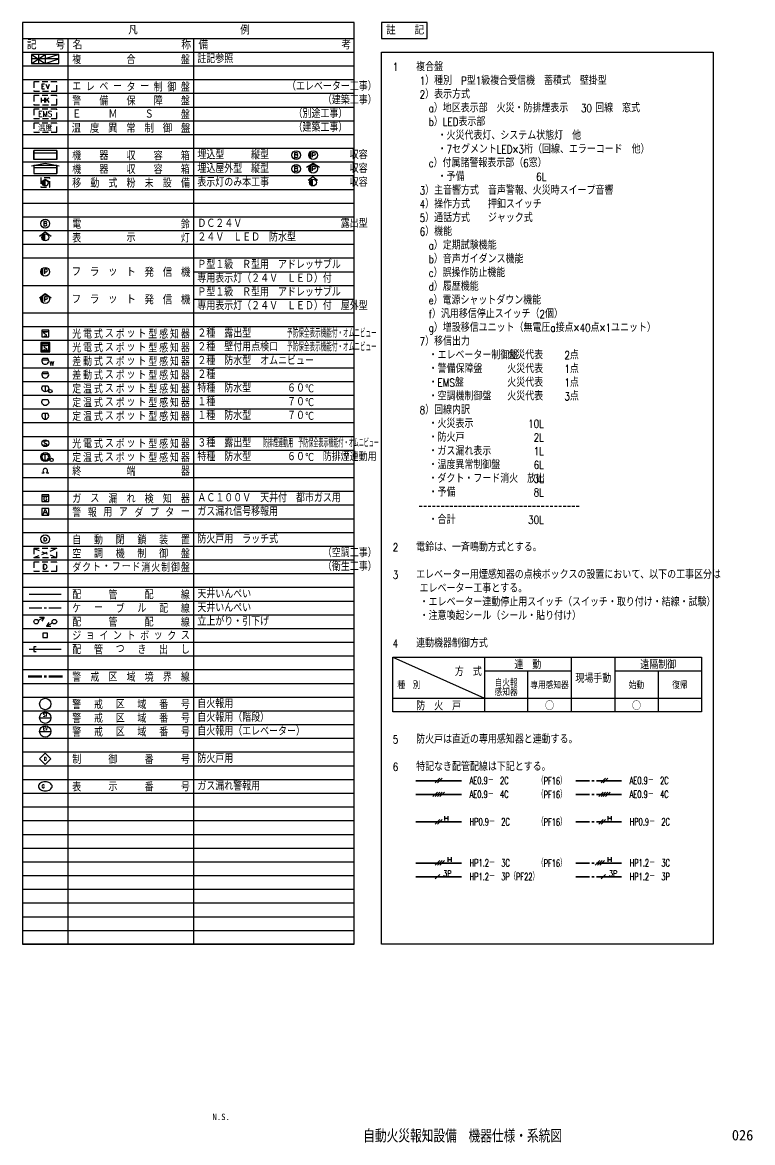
# Model space of a CAD drawing. Extents: x 35 to 825, y 15 to 504.
# Drawn here: x 505.9 to 825.1, y 14.6 to 504.4 of the extents above; entities that cross this region are included whole.
import ezdxf
from ezdxf.enums import TextEntityAlignment as Align

# ---------------------------------------------------------------- set-up
doc = ezdxf.new("R2010")
doc.units = 0
doc.header["$LTSCALE"] = 0.2
doc.linetypes.add('DASHED', pattern=[19.05, 12.7, -6.35])
doc.linetypes.add('HIDDEN', pattern=[9.525, 6.35, -3.175])
doc.layers.get('0').update_dxf_attribs({"linetype": 'CONTINUOUS'})
for name, color, linetype in [('1_シンボル', 2, 'CONTINUOUS'), ('1_乗数', 3, 'CONTINUOUS'), ('1_文字', 3, 'CONTINUOUS'), ('1_表', 7, 'CONTINUOUS'), ('1_警戒番号', 4, 'CONTINUOUS'), ('1_配線_1', 1, 'CONTINUOUS'), ('枠内記述', 3, 'CONTINUOUS')]:
    doc.layers.add(name, color=color, linetype=linetype)
doc.layers.add('1_警戒区域', color=4, linetype='CONTINUOUS', lineweight=18)
doc.styles.get("Standard").update_dxf_attribs({"font": 'simplex.shx', "width": 0.8, "bigfont": 'extfont2.shx'})
doc.styles.add('ゴシック', font='MS Gothic.ttf', dxfattribs={"height": 4})

# ---------------------------------------------------------------- blocks, each defined once
blk = doc.blocks.new('A$C545e3166')
at = {"color": 0}
for p, q in [((1431.65, 213.15), (1437.65, 213.15)), ((1431.65, 212.85), (1437.65, 212.85)), ((1431.65, 212.55), (1437.65, 212.55)), ((1438.65, 213.15), (1439.65, 213.15)), ((1438.65, 212.85), (1439.65, 212.85)), ((1438.65, 212.55), (1439.65, 212.55)), ((1440.65, 213.15), (1446.65, 213.15)), ((1440.65, 212.85), (1446.65, 212.85)), ((1440.65, 212.55), (1446.65, 212.55))]:
    blk.add_line(p, q, dxfattribs=at)
for points in [[(1431.65, 212.85, 0.6, 0.6, 0), (1437.65, 212.85, 0.6, 0.6, 0)], [(1438.65, 212.85, 0.6, 0.6, 0), (1439.65, 212.85, 0.6, 0.6, 0)], [(1440.65, 212.85, 0.6, 0.6, 0), (1446.65, 212.85, 0.6, 0.6, 0)]]:
    blk.add_lwpolyline(points, format="xyseb", dxfattribs=at)

msp = doc.modelspace()

# ---------------------------------------------------------------- linework, layer by layer
at = {"layer": '1_シンボル'}
for p, q in [((509.85, 486.39), (515.85, 490.39)), ((509.85, 490.39), (515.85, 486.39)), ((512.85, 490.39), (512.85, 486.39)), ((521.85, 490.39), (515.85, 488.39)), ((515.85, 490.39), (515.85, 486.39)), ((521.85, 488.39), (509.85, 488.39)), ((515.85, 486.39), (521.85, 488.39)), ((510.85, 447.39), (520.85, 447.39)), ((510.86, 440.89), (520.86, 440.89)), ((514.73, 434.68), (514.73, 433.59)), ((514.85, 434.89), (514.85, 433.39)), ((514.98, 435.03), (514.98, 433.24)), ((515.1, 435.14), (515.1, 433.14)), ((515.23, 435.22), (515.23, 433.05)), ((515.35, 435.28), (515.35, 432.99)), ((515.48, 435.33), (515.48, 432.94)), ((515.6, 435.36), (515.6, 432.91)), ((512.72, 242.89), (515.31, 244.39)), ((516.39, 240.39), (518.98, 241.89))]:
    msp.add_line(p, q, dxfattribs=at)
at = {"layer": '1_シンボル', "color": 7, "linetype": 'DASHED'}
for p, q in [((510.85, 270.39), (520.85, 274.39)), ((510.85, 274.39), (520.85, 270.39))]:
    msp.add_line(p, q, dxfattribs=at)
at = {"layer": '1_シンボル'}
for points in [[(509.85, 490.39), (509.85, 486.39), (521.85, 486.39), (521.85, 490.39)], [(520.86, 441.89), (520.86, 438.39)], [(517.35, 369.89), (514.35, 369.89), (514.35, 366.89), (517.35, 366.89)], [(517.86, 364.39), (513.86, 364.39), (513.86, 360.39), (517.86, 360.39)], [(514.36, 363.89), (514.36, 360.89), (517.36, 360.89), (517.36, 363.89)], [(514.35, 297.89), (514.35, 294.89), (517.35, 294.89), (517.35, 297.89)], [(517.35, 291.89), (514.35, 291.89), (514.35, 288.89), (517.35, 288.89)], [(514.85, 237.39), (514.85, 235.39), (516.85, 235.39), (516.85, 237.39)]]:
    msp.add_lwpolyline(points, close=True, dxfattribs=at)
at = {"layer": '1_シンボル', "color": 7, "linetype": 'DASHED'}
for points in [[(510.85, 474.39), (520.85, 474.39), (520.85, 478.39), (510.85, 478.39)], [(510.85, 468.39), (520.85, 468.39), (520.85, 472.39), (510.85, 472.39)], [(510.85, 462.39), (520.85, 462.39), (520.85, 466.39), (510.85, 466.39)], [(510.85, 456.39), (520.85, 456.39), (520.85, 460.39), (510.85, 460.39)], [(517.85, 436.39), (513.85, 436.39), (513.85, 432.39), (517.85, 432.39)], [(510.85, 274.39), (510.85, 270.39), (520.85, 270.39), (520.85, 274.39)], [(520.85, 268.39), (510.85, 268.39), (510.85, 264.39), (520.85, 264.39)]]:
    msp.add_lwpolyline(points, close=True, dxfattribs=at)
at = {"layer": '1_シンボル', "color": 7}
for points in [[(515.57, 477.38), (514.33, 477.38), (514.33, 475.39), (515.57, 475.39)], [(515.1, 476.43), (514.33, 476.43)], [(516.13, 477.38), (516.9, 475.39), (517.65, 477.38)], [(514.23, 469.39), (514.23, 471.38)], [(514.23, 470.43), (515.57, 470.43)], [(515.57, 471.38), (515.57, 469.39)], [(516.13, 469.39), (516.13, 471.38)], [(516.13, 470.05), (517.46, 471.38)], [(516.61, 470.53), (517.47, 469.39)]]:
    msp.add_lwpolyline(points, dxfattribs=at)
at = {"layer": '1_シンボル'}
for points in [[(520.85, 444.39), (520.85, 448.39), (520.85, 444.39), (510.85, 444.39), (510.85, 448.39), (510.85, 444.39)], [(520.85, 448.39), (510.85, 448.39)], [(631.91, 444.79), (631.91, 447.98)], [(509.86, 441.72), (515.86, 442.88), (521.86, 441.72)], [(520.86, 441.89), (510.86, 441.89), (510.86, 438.39), (520.86, 438.39)], [(630.11, 441.03), (632.95, 442.84), (635.79, 441.03)], [(631.91, 438.79), (631.91, 441.98)], [(634.92, 435.28), (632.89, 436.88), (630.86, 435.28)], [(514.05, 434.66), (515.85, 435.89), (517.65, 434.66)], [(631.54, 435.04), (631.54, 433.73)], [(631.69, 435.28), (631.69, 433.48)], [(631.84, 435.46), (631.84, 433.31)], [(631.99, 435.58), (631.99, 433.18)], [(632.14, 435.68), (632.14, 433.09)], [(632.29, 435.76), (632.29, 433.01)], [(632.44, 435.82), (632.44, 432.95)], [(632.59, 435.85), (632.59, 432.91)], [(513.36, 410.92), (515.86, 412.88), (518.36, 410.92)], [(514.81, 411.46), (514.81, 409.31)], [(514.96, 411.59), (514.96, 409.19)], [(515.11, 411.68), (515.11, 409.09)], [(515.26, 411.76), (515.26, 409.01)], [(515.41, 411.82), (515.41, 408.95)], [(515.56, 411.85), (515.56, 408.92)], [(514.51, 411.04), (514.51, 409.73)], [(514.66, 411.29), (514.66, 409.49)], [(514.81, 393.79), (514.81, 396.98)], [(513.36, 383.99), (515.86, 385.88), (518.36, 383.99)], [(514.81, 381.79), (514.81, 384.98)], [(514.35, 369.29), (517.35, 369.29)], [(514.36, 363.29), (517.36, 363.29)], [(514.46, 356.92), (517.23, 356.92)], [(514.46, 350.92), (517.23, 350.92)], [(515.85, 345.39), (515.85, 342.89)], [(515.85, 333.39), (515.85, 330.89)], [(515.85, 312.89), (515.85, 315.45)], [(514.35, 297.29), (517.35, 297.29)], [(513.31, 244.39), (515.31, 244.39), (514.31, 242.65)], [(517.35, 242.06), (516.39, 240.39), (518.31, 240.39)], [(511.85, 231.39), (510.85, 231.39), (510.85, 229.39), (511.85, 229.39)]]:
    msp.add_lwpolyline(points, dxfattribs=at)
at = {"layer": '1_シンボル', "color": 3}
for points in [[(625.75, 446.45, 1.01777), (625.75, 447.39), (624.89, 447.39), (624.89, 445.39), (625.75, 445.39, 0.930203), (625.75, 446.45), (624.89, 446.45)], [(632.62, 446.39), (633.48, 446.39, 0.953053), (633.48, 447.43), (632.62, 447.43), (632.62, 445.43)], [(625.75, 440.45, 1.01777), (625.75, 441.39), (624.89, 441.39), (624.89, 439.39), (625.75, 439.39, 0.930203), (625.75, 440.45), (624.89, 440.45)], [(632.62, 440.39), (633.48, 440.39, 0.953053), (633.48, 441.43), (632.62, 441.43), (632.62, 439.43)], [(516.03, 416.44, 1.01777), (516.03, 417.39), (515.17, 417.39), (515.17, 415.39), (516.03, 415.39, 0.930203), (516.03, 416.44), (515.17, 416.44)], [(515.52, 395.39), (516.38, 395.39, 0.953053), (516.38, 396.43), (515.52, 396.43), (515.52, 394.43)], [(515.52, 383.39), (516.38, 383.39, 0.953053), (516.38, 384.43), (515.52, 384.43), (515.52, 382.43)], [(515.25, 367.4, 0.25403), (515.85, 367.14, 0.258472), (516.45, 367.4, 0.397379), (516.11, 367.99), (515.85, 368.08), (515.59, 368.17, -0.397379), (515.25, 368.77, -0.258472), (515.85, 369.03, -0.25403), (516.45, 368.77)], [(516.46, 362.77, 0.25403), (515.86, 363.03, 0.258472), (515.25, 362.77, 0.397379), (515.6, 362.17), (515.86, 362.08), (516.12, 361.99, -0.397379), (516.46, 361.4, -0.258472), (515.86, 361.14, -0.25403), (515.25, 361.4)], [(516.45, 321.07, 0.25403), (515.85, 321.33, 0.258472), (515.25, 321.07, 0.397379), (515.59, 320.48), (515.85, 320.39), (516.11, 320.3, -0.397379), (516.45, 319.7, -0.258472), (515.85, 319.44, -0.25403), (515.25, 319.7)], [(516.35, 307.52, 3.732051), (515.35, 307.52)], [(516.47, 296.61, 0.008031), (516.38, 296.79, 0.275689), (515.87, 297.04, 0.307263), (515.33, 296.74, 0.149326), (515.18, 296.14, 0.150744), (515.33, 295.54, 0.273839), (515.85, 295.24, 0.285511), (516.38, 295.49, 0.222451), (516.46, 295.92), (516.04, 295.92)]]:
    msp.add_lwpolyline(points, format="xyb", dxfattribs=at)
at = {"layer": '1_シンボル'}
for points in [[(516.91, 357.45), (514.79, 357.45, 2.414214)], [(516.91, 351.45), (514.79, 351.45, 2.414214)], [(516.91, 345.45, -2.414214), (514.79, 345.45)], [(516.91, 339.45, -2.414214), (514.79, 339.45)], [(516.91, 333.45), (514.79, 333.45, 2.414214)], [(516.91, 315.45), (514.79, 315.45, 2.414214)]]:
    msp.add_lwpolyline(points, format="xyb", close=True, dxfattribs=at)
at = {"layer": '1_シンボル', "color": 3}
for points in [[(517.86, 356.19), (518.3, 354.39), (518.73, 356.19), (519.16, 354.39), (519.6, 356.19)], [(514.35, 307.49), (515.35, 307.49)], [(516.35, 307.49), (517.35, 307.49)], [(514.94, 289.19), (515.86, 291.58), (516.77, 289.19)], [(516.42, 289.99), (515.27, 289.99)]]:
    msp.add_lwpolyline(points, dxfattribs=at)
msp.add_lwpolyline([(516.32, 278.78, -0.157988), (516.32, 277.98, -0.241777), (515.86, 277.58), (515.32, 277.58), (515.32, 279.19), (515.86, 279.19, -0.284101)], format="xyb", close=True, dxfattribs=at)
at = {"layer": '1_シンボル', "color": 7}
msp.add_lwpolyline([(515.09, 265.39), (515.85, 265.39, 0.762032), (515.85, 267.38), (515.09, 267.38), (515.09, 265.39), (515.09, 267.38)], format="xyb", dxfattribs=at)
at = {"layer": '1_シンボル'}
for centre, radius in [((625.55, 446.39), 1.9), ((632.95, 446.39), 1.9), ((625.55, 440.39), 1.9), ((632.95, 440.39), 1.9), ((515.85, 434.14), 1.25), ((632.89, 434.38), 1.5), ((515.85, 416.39), 1.9), ((515.86, 410.39), 1.5), ((515.85, 395.39), 1.9), ((515.85, 383.39), 1.9), ((518.05, 343.19), 0.75), ((515.85, 320.39), 1.5), ((515.85, 314.39), 2), ((518.61, 313.1), 0.75), ((515.85, 278.39), 1.9), ((511.85, 242.39), 1), ((519.85, 242.39), 1)]:
    msp.add_circle(centre, radius, dxfattribs=at)
for points in [[(631.91, 446.39), (631.05, 446.39), (631.06, 446.53)], [(631.91, 446.39), (631.05, 446.39), (631.06, 446.24)], [(631.91, 446.39), (631.06, 446.53), (631.07, 446.68)], [(631.91, 446.39), (631.06, 446.24), (631.07, 446.09)], [(631.91, 446.39), (631.07, 446.68), (631.1, 446.83)], [(631.91, 446.39), (631.07, 446.09), (631.1, 445.94)], [(631.91, 446.39), (631.1, 446.83), (631.14, 446.98)], [(631.91, 446.39), (631.1, 445.94), (631.14, 445.79)], [(631.91, 446.39), (631.14, 446.98), (631.2, 447.12)], [(631.91, 446.39), (631.14, 445.79), (631.2, 445.65)], [(631.91, 446.39), (631.2, 447.12), (631.31, 447.35)], [(631.91, 446.39), (631.2, 445.65), (631.31, 445.42)], [(631.91, 446.39), (631.31, 447.35), (631.46, 447.57)], [(631.91, 446.39), (631.31, 445.42), (631.46, 445.2)], [(631.91, 446.39), (631.46, 447.57), (631.61, 447.73)], [(631.91, 446.39), (631.46, 445.2), (631.61, 445.04)], [(631.91, 446.39), (631.61, 447.73), (631.76, 447.87)], [(631.91, 446.39), (631.61, 445.04), (631.76, 444.9)], [(631.91, 446.39), (631.91, 447.98), (631.76, 447.87)], [(631.91, 446.39), (631.91, 444.79), (631.76, 444.9)], [(631.91, 440.39), (631.07, 440.68), (631.1, 440.83)], [(631.91, 440.39), (631.1, 440.83), (631.14, 440.98)], [(631.91, 440.39), (631.14, 440.98), (631.2, 441.12)], [(631.91, 440.39), (631.2, 441.12), (631.31, 441.35)], [(631.91, 440.39), (631.31, 441.35), (631.46, 441.57)], [(631.91, 440.39), (631.46, 441.57), (631.61, 441.73)], [(631.91, 440.39), (631.61, 441.73), (631.76, 441.87)], [(631.91, 440.39), (631.91, 441.98), (631.76, 441.87)], [(631.91, 440.39), (631.05, 440.39), (631.06, 440.53)], [(631.91, 440.39), (631.05, 440.39), (631.06, 440.24)], [(631.91, 440.39), (631.06, 440.53), (631.07, 440.68)], [(631.91, 440.39), (631.06, 440.24), (631.07, 440.09)], [(631.91, 440.39), (631.07, 440.09), (631.1, 439.94)], [(631.91, 440.39), (631.1, 439.94), (631.14, 439.79)], [(631.91, 440.39), (631.14, 439.79), (631.2, 439.65)], [(631.91, 440.39), (631.2, 439.65), (631.31, 439.42)], [(631.91, 440.39), (631.31, 439.42), (631.46, 439.2)], [(631.91, 440.39), (631.46, 439.2), (631.61, 439.04)], [(631.91, 440.39), (631.61, 439.04), (631.76, 438.9)], [(631.91, 440.39), (631.91, 438.79), (631.76, 438.9)], [(514.61, 434.31), (515.6, 434.14), (514.6, 434.14), (515.6, 434.14)], [(514.61, 433.96), (515.6, 434.14), (514.6, 434.14), (515.6, 434.14)], [(514.63, 434.38), (515.6, 434.14), (514.61, 434.31), (515.6, 434.14)], [(514.63, 433.89), (515.6, 434.14), (514.61, 433.96), (515.6, 434.14)], [(514.64, 434.44), (515.6, 434.14), (514.63, 434.38), (515.6, 434.14)], [(514.64, 433.83), (515.6, 434.14), (514.63, 433.89), (515.6, 434.14)], [(514.66, 434.53), (515.6, 434.14), (514.64, 434.44), (515.6, 434.14)], [(514.66, 433.75), (515.6, 434.14), (514.64, 433.83), (515.6, 434.14)], [(514.73, 434.68), (515.6, 434.14), (514.66, 434.53), (515.6, 434.14)], [(514.73, 433.59), (515.6, 434.14), (514.66, 433.75), (515.6, 434.14)], [(514.85, 434.89), (515.6, 434.14), (514.73, 434.68), (515.6, 434.14)], [(514.85, 433.39), (515.6, 434.14), (514.73, 433.59), (515.6, 434.14)], [(514.98, 435.03), (515.6, 434.14), (514.85, 434.89), (515.6, 434.14)], [(514.98, 433.24), (515.6, 434.14), (514.85, 433.39), (515.6, 434.14)], [(515.1, 435.14), (515.6, 434.14), (514.98, 435.03), (515.6, 434.14)], [(515.1, 433.14), (515.6, 434.14), (514.98, 433.24), (515.6, 434.14)], [(515.23, 435.22), (515.6, 434.14), (515.1, 435.14), (515.6, 434.14)], [(515.23, 433.05), (515.6, 434.14), (515.1, 433.14), (515.6, 434.14)], [(515.35, 435.28), (515.6, 434.14), (515.23, 435.22), (515.6, 434.14)], [(515.35, 432.99), (515.6, 434.14), (515.23, 433.05), (515.6, 434.14)], [(515.48, 435.33), (515.6, 434.14), (515.35, 435.28), (515.6, 434.14)], [(515.48, 432.94), (515.6, 434.14), (515.35, 432.99), (515.6, 434.14)], [(515.6, 435.36), (515.6, 434.14), (515.48, 435.33), (515.6, 434.14)], [(515.6, 432.91), (515.6, 434.14), (515.48, 432.94), (515.6, 434.14)], [(631.4, 434.6), (632.59, 434.38), (631.39, 434.38), (632.59, 434.38)], [(631.4, 434.17), (632.59, 434.38), (631.39, 434.38), (632.59, 434.38)], [(631.42, 434.68), (632.59, 434.38), (631.4, 434.6), (632.59, 434.38)], [(631.42, 434.09), (632.59, 434.38), (631.4, 434.17), (632.59, 434.38)], [(631.43, 434.75), (632.59, 434.38), (631.42, 434.68), (632.59, 434.38)], [(631.43, 434.02), (632.59, 434.38), (631.42, 434.09), (632.59, 434.38)], [(631.46, 434.85), (632.59, 434.38), (631.43, 434.75), (632.59, 434.38)], [(631.46, 433.92), (632.59, 434.38), (631.43, 434.02), (632.59, 434.38)], [(631.54, 435.04), (632.59, 434.38), (631.46, 434.85), (632.59, 434.38)], [(631.54, 433.73), (632.59, 434.38), (631.46, 433.92), (632.59, 434.38)], [(631.69, 435.28), (632.59, 434.38), (631.54, 435.04), (632.59, 434.38)], [(631.69, 433.48), (632.59, 434.38), (631.54, 433.73), (632.59, 434.38)], [(631.84, 435.46), (632.59, 434.38), (631.69, 435.28), (632.59, 434.38)], [(631.84, 433.31), (632.59, 434.38), (631.69, 433.48), (632.59, 434.38)], [(631.99, 435.58), (632.59, 434.38), (631.84, 435.46), (632.59, 434.38)], [(631.99, 433.18), (632.59, 434.38), (631.84, 433.31), (632.59, 434.38)], [(632.14, 435.68), (632.59, 434.38), (631.99, 435.58), (632.59, 434.38)], [(632.14, 433.09), (632.59, 434.38), (631.99, 433.18), (632.59, 434.38)], [(632.29, 435.76), (632.59, 434.38), (632.14, 435.68), (632.59, 434.38)], [(632.29, 433.01), (632.59, 434.38), (632.14, 433.09), (632.59, 434.38)], [(632.44, 435.82), (632.59, 434.38), (632.29, 435.76), (632.59, 434.38)], [(632.44, 432.95), (632.59, 434.38), (632.29, 433.01), (632.59, 434.38)], [(632.59, 435.85), (632.59, 434.38), (632.44, 435.82), (632.59, 434.38)], [(632.59, 432.91), (632.59, 434.38), (632.44, 432.95), (632.59, 434.38)], [(514.81, 411.46), (515.56, 410.39), (514.66, 411.29), (515.56, 410.39)], [(514.96, 411.59), (515.56, 410.39), (514.81, 411.46), (515.56, 410.39)], [(515.11, 411.68), (515.56, 410.39), (514.96, 411.59), (515.56, 410.39)], [(515.26, 411.76), (515.56, 410.39), (515.11, 411.68), (515.56, 410.39)], [(515.41, 411.82), (515.56, 410.39), (515.26, 411.76), (515.56, 410.39)], [(515.56, 411.85), (515.56, 410.39), (515.41, 411.82), (515.56, 410.39)], [(514.37, 410.6), (515.56, 410.39), (514.36, 410.39), (515.56, 410.39)], [(514.37, 410.17), (515.56, 410.39), (514.36, 410.39), (515.56, 410.39)], [(514.39, 410.68), (515.56, 410.39), (514.37, 410.6), (515.56, 410.39)], [(514.39, 410.09), (515.56, 410.39), (514.37, 410.17), (515.56, 410.39)], [(514.4, 410.75), (515.56, 410.39), (514.39, 410.68), (515.56, 410.39)], [(514.4, 410.02), (515.56, 410.39), (514.39, 410.09), (515.56, 410.39)], [(514.43, 410.85), (515.56, 410.39), (514.4, 410.75), (515.56, 410.39)], [(514.43, 409.92), (515.56, 410.39), (514.4, 410.02), (515.56, 410.39)], [(514.51, 411.04), (515.56, 410.39), (514.43, 410.85), (515.56, 410.39)], [(514.51, 409.73), (515.56, 410.39), (514.43, 409.92), (515.56, 410.39)], [(514.66, 411.29), (515.56, 410.39), (514.51, 411.04), (515.56, 410.39)], [(514.66, 409.49), (515.56, 410.39), (514.51, 409.73), (515.56, 410.39)], [(514.81, 409.31), (515.56, 410.39), (514.66, 409.49), (515.56, 410.39)], [(514.96, 409.19), (515.56, 410.39), (514.81, 409.31), (515.56, 410.39)], [(515.11, 409.09), (515.56, 410.39), (514.96, 409.19), (515.56, 410.39)], [(515.26, 409.01), (515.56, 410.39), (515.11, 409.09), (515.56, 410.39)], [(515.41, 408.95), (515.56, 410.39), (515.26, 409.01), (515.56, 410.39)], [(515.56, 408.92), (515.56, 410.39), (515.41, 408.95), (515.56, 410.39)], [(514.81, 395.39), (514.36, 396.57), (514.51, 396.73)], [(514.81, 395.39), (514.51, 396.73), (514.66, 396.87)], [(514.81, 395.39), (514.81, 396.98), (514.66, 396.87)], [(514.81, 395.39), (513.95, 395.39), (513.96, 395.53)], [(514.81, 395.39), (513.95, 395.39), (513.96, 395.24)], [(514.81, 395.39), (513.96, 395.53), (513.97, 395.68)], [(514.81, 395.39), (513.96, 395.24), (513.97, 395.09)], [(514.81, 395.39), (513.97, 395.68), (514, 395.83)], [(514.81, 395.39), (513.97, 395.09), (514, 394.94)], [(514.81, 395.39), (514, 395.83), (514.04, 395.98)], [(514.81, 395.39), (514, 394.94), (514.04, 394.79)], [(514.81, 395.39), (514.04, 395.98), (514.1, 396.12)], [(514.81, 395.39), (514.04, 394.79), (514.1, 394.65)], [(514.81, 395.39), (514.1, 396.12), (514.21, 396.35)], [(514.81, 395.39), (514.1, 394.65), (514.21, 394.42)], [(514.81, 395.39), (514.21, 396.35), (514.36, 396.57)], [(514.81, 395.39), (514.21, 394.42), (514.36, 394.2)], [(514.81, 395.39), (514.36, 394.2), (514.51, 394.04)], [(514.81, 395.39), (514.51, 394.04), (514.66, 393.9)], [(514.81, 395.39), (514.81, 393.79), (514.66, 393.9)], [(514.81, 383.39), (513.95, 383.39), (513.96, 383.53)], [(514.81, 383.39), (513.95, 383.39), (513.96, 383.24)], [(514.81, 383.39), (513.96, 383.53), (513.97, 383.68)], [(514.81, 383.39), (513.96, 383.24), (513.97, 383.09)], [(514.81, 383.39), (513.97, 383.68), (514, 383.83)], [(514.81, 383.39), (513.97, 383.09), (514, 382.94)], [(514.81, 383.39), (514, 383.83), (514.04, 383.98)], [(514.81, 383.39), (514, 382.94), (514.04, 382.79)], [(514.81, 383.39), (514.04, 383.98), (514.1, 384.12)], [(514.81, 383.39), (514.04, 382.79), (514.1, 382.65)], [(514.81, 383.39), (514.1, 384.12), (514.21, 384.35)], [(514.81, 383.39), (514.1, 382.65), (514.21, 382.42)], [(514.81, 383.39), (514.21, 384.35), (514.36, 384.57)], [(514.81, 383.39), (514.21, 382.42), (514.36, 382.2)], [(514.81, 383.39), (514.36, 384.57), (514.51, 384.73)], [(514.81, 383.39), (514.36, 382.2), (514.51, 382.04)], [(514.81, 383.39), (514.51, 384.73), (514.66, 384.87)], [(514.81, 383.39), (514.51, 382.04), (514.66, 381.9)], [(514.81, 383.39), (514.81, 384.98), (514.66, 384.87)], [(514.81, 383.39), (514.81, 381.79), (514.66, 381.9)]]:
    msp.add_solid(points, dxfattribs=at)
at = {"layer": '1_乗数'}
for points in [[(688.35, 173.89), (686.35, 171.89)], [(687.35, 171.89), (689.35, 173.89)], [(758.84, 171.89), (760.84, 173.89)], [(759.84, 171.89), (761.84, 173.89)], [(687.35, 167.89), (685.35, 165.89)], [(688.35, 167.89), (686.35, 165.89)], [(687.35, 165.89), (689.35, 167.89)], [(688.35, 165.89), (690.35, 167.89)], [(759.84, 167.89), (757.84, 165.89)], [(758.84, 165.89), (760.84, 167.89)], [(759.84, 165.89), (761.84, 167.89)], [(760.84, 165.89), (762.84, 167.89)], [(690.35, 157.39), (690.35, 155.39)], [(691.85, 157.39), (691.85, 155.39)], [(761.84, 157.39), (761.84, 155.39)], [(763.34, 157.39), (763.34, 155.39)], [(688.35, 155.89), (686.35, 153.89)], [(687.35, 153.89), (689.35, 155.89)], [(690.35, 156.39), (691.85, 156.39)], [(757.84, 153.89), (759.84, 155.89)], [(760.84, 155.89), (758.84, 153.89)], [(761.84, 156.39), (763.34, 156.39)], [(686.35, 135.89), (688.35, 137.89)], [(687.35, 135.89), (689.35, 137.89)], [(688.35, 135.89), (690.35, 137.89)], [(691.85, 139.39), (691.85, 137.39)], [(691.85, 138.39), (693.35, 138.39)], [(693.35, 139.39), (693.35, 137.39)], [(756.34, 135.89), (758.34, 137.89)], [(757.34, 135.89), (759.34, 137.89)], [(758.34, 135.89), (760.34, 137.89)], [(761.84, 139.39), (761.84, 137.39)], [(761.84, 138.39), (763.34, 138.39)], [(763.34, 139.39), (763.34, 137.39)], [(688.35, 131.89), (686.35, 129.89)], [(758.85, 129.89), (760.85, 131.89)]]:
    msp.add_lwpolyline(points, dxfattribs=at)
at = {"layer": '1_文字', "color": 2, "linetype": 'HIDDEN'}
msp.add_lwpolyline([(679.4, 292.89), (749.27, 292.89)], dxfattribs=at)
at = {"layer": '1_表'}
for p, q in [((505.85, 497.39), (650.85, 497.39)), ((505.85, 491.39), (650.85, 491.39)), ((505.85, 485.39), (650.85, 485.39)), ((505.85, 479.39), (650.85, 479.39)), ((505.85, 473.39), (650.85, 473.39)), ((505.85, 467.39), (650.85, 467.39)), ((505.85, 461.39), (650.85, 461.39)), ((505.85, 455.39), (650.85, 455.39)), ((505.85, 449.39), (650.85, 449.39)), ((505.85, 443.39), (650.85, 443.39)), ((505.85, 437.39), (650.85, 437.39)), ((505.85, 431.39), (650.85, 431.39)), ((505.85, 425.39), (650.85, 425.39)), ((505.85, 419.39), (650.85, 419.39)), ((505.85, 413.39), (650.85, 413.39)), ((505.85, 407.39), (650.85, 407.39)), ((505.85, 401.39), (650.85, 401.39)), ((505.85, 389.39), (650.85, 389.39)), ((505.85, 377.39), (650.85, 377.39)), ((505.85, 371.39), (650.85, 371.39)), ((505.85, 365.39), (650.85, 365.39)), ((505.85, 359.39), (650.85, 359.39)), ((505.85, 353.39), (650.85, 353.39)), ((505.85, 347.39), (650.85, 347.39)), ((505.85, 341.39), (650.85, 341.39)), ((505.85, 335.39), (650.85, 335.39)), ((505.85, 329.39), (650.85, 329.39)), ((505.85, 323.39), (650.85, 323.39)), ((505.85, 317.39), (650.85, 317.39)), ((505.85, 311.39), (650.85, 311.39)), ((505.85, 305.39), (650.85, 305.39)), ((505.85, 299.39), (650.85, 299.39)), ((505.85, 293.39), (650.85, 293.39)), ((505.85, 287.39), (650.85, 287.39)), ((505.85, 281.39), (650.85, 281.39)), ((505.85, 275.39), (650.85, 275.39)), ((505.85, 269.39), (650.85, 269.39)), ((505.85, 263.39), (650.85, 263.39)), ((505.85, 257.39), (650.85, 257.39)), ((505.85, 251.39), (650.85, 251.39)), ((505.85, 245.39), (650.85, 245.39)), ((505.85, 239.39), (650.85, 239.39)), ((505.85, 233.39), (650.85, 233.39)), ((505.85, 227.39), (650.85, 227.39)), ((505.85, 221.39), (650.85, 221.39)), ((505.85, 215.39), (650.85, 215.39)), ((505.85, 209.39), (650.85, 209.39)), ((505.85, 203.39), (650.85, 203.39)), ((505.85, 197.39), (650.85, 197.39)), ((505.85, 191.39), (650.85, 191.39)), ((505.85, 185.39), (650.85, 185.39)), ((505.85, 179.39), (650.85, 179.39)), ((505.85, 173.39), (650.85, 173.39)), ((505.85, 167.39), (650.85, 167.39)), ((505.85, 161.39), (650.85, 161.39)), ((505.85, 155.39), (650.85, 155.39)), ((505.85, 149.39), (650.85, 149.39)), ((505.85, 143.39), (650.85, 143.39)), ((505.85, 143.39), (650.85, 143.39)), ((505.85, 137.39), (650.85, 137.39)), ((505.85, 131.39), (650.85, 131.39)), ((505.85, 125.39), (650.85, 125.39)), ((505.85, 119.39), (650.85, 119.39)), ((505.85, 113.39), (650.85, 113.39)), ((505.85, 107.39), (650.85, 107.39))]:
    msp.add_line(p, q, dxfattribs=at)
at = {"layer": '1_表', "color": 3}
for p, q in [((525.85, 101.39), (525.85, 497.39)), ((580.85, 101.39), (580.85, 497.39))]:
    msp.add_line(p, q, dxfattribs=at)
at = {"layer": '1_表', "color": 2}
for p, q in [((667.86, 226.89), (707.85, 208.89)), ((707.85, 226.89), (707.85, 202.89)), ((745.85, 226.89), (745.85, 202.89)), ((764.85, 226.89), (764.85, 202.89)), ((707.85, 220.89), (745.85, 220.89)), ((726.85, 202.89), (726.85, 220.89)), ((764.85, 220.89), (802.84, 220.89)), ((783.85, 220.89), (783.85, 202.89)), ((667.86, 208.89), (802.84, 208.89))]:
    msp.add_line(p, q, dxfattribs=at)
msp.add_lwpolyline([(650.85, 101.39), (650.85, 504.39), (505.85, 504.39), (505.85, 101.39), (650.85, 101.39), (505.85, 101.39)], dxfattribs=at)
for points in [[(662.85, 504.39), (662.85, 497.39), (682.85, 497.39), (682.85, 504.39)], [(662.85, 491.39), (807.85, 491.39), (807.85, 101.39), (662.85, 101.39)], [(802.84, 226.89), (802.84, 202.89), (667.86, 202.89), (667.86, 226.89)]]:
    msp.add_lwpolyline(points, close=True, dxfattribs=at)
at = {"layer": '1_表'}
for points in [[(580.85, 395.39), (650.85, 395.39)], [(580.85, 383.39), (650.85, 383.39)]]:
    msp.add_lwpolyline(points, dxfattribs=at)
at = {"layer": '1_警戒番号'}
for points in [[(513.35, 200.39), (518.35, 200.39)], [(513.35, 194.39), (518.35, 194.39)]]:
    msp.add_lwpolyline(points, dxfattribs=at)
msp.add_lwpolyline([(515.85, 184.86), (513.38, 182.39), (515.85, 179.91), (518.32, 182.39)], close=True, dxfattribs=at)
msp.add_lwpolyline([(518.85, 170.39, 0.139889), (518.64, 171.1, 0.107118), (517.97, 171.8, 0.079812), (516.94, 172.27, 0.082336), (515.85, 172.39, 0.067459), (514.66, 172.22, 0.079812), (513.73, 171.8, 0.107118), (513.06, 171.1, 0.139889), (512.85, 170.39, 0.139889), (513.06, 169.67, 0.107118), (513.73, 168.97, 0.079812), (514.66, 168.55, 0.067459), (515.85, 168.39, 0.067459), (517.04, 168.55, 0.079812), (517.97, 168.97, 0.107118), (518.64, 169.67, 0.139889)], format="xyb", close=True, dxfattribs=at)
for centre in [(515.85, 206.39), (515.85, 200.39), (515.85, 194.39)]:
    msp.add_circle(centre, 2.5, dxfattribs=at)
at = {"layer": '1_配線_1', "linetype": 'Continuous'}
for p, q in [((508.85, 254.39), (522.85, 254.39)), ((508.85, 254.39), (522.85, 254.39)), ((508.85, 248.39), (514.35, 248.39)), ((508.85, 248.39), (514.35, 248.39)), ((515.35, 248.39), (516.35, 248.39)), ((515.35, 248.39), (516.35, 248.39)), ((517.35, 248.39), (522.85, 248.39)), ((517.35, 248.39), (522.85, 248.39)), ((508.85, 230.39), (522.85, 230.39))]:
    msp.add_line(p, q, dxfattribs=at)
at = {"layer": '1_配線_1'}
for points in [[(677.85, 172.94), (697.85, 172.94)], [(677.85, 172.84), (697.85, 172.84)], [(747.84, 172.94), (753.84, 172.94)], [(747.84, 172.84), (753.84, 172.84)], [(754.84, 172.94), (755.84, 172.94)], [(754.84, 172.84), (755.84, 172.84)], [(756.84, 172.94), (767.84, 172.94)], [(756.84, 172.84), (767.84, 172.84)], [(677.85, 166.94), (697.85, 166.94)], [(677.85, 166.84), (697.85, 166.84)], [(747.84, 166.94), (753.84, 166.94)], [(747.84, 166.84), (753.84, 166.84)], [(754.84, 166.94), (755.84, 166.94)], [(754.84, 166.84), (755.84, 166.84)], [(756.84, 166.94), (767.84, 166.94)], [(756.84, 166.84), (767.84, 166.84)], [(677.85, 154.94), (697.85, 154.94)], [(677.85, 154.84), (697.85, 154.84)], [(747.84, 154.94), (753.84, 154.94)], [(747.84, 154.84), (753.84, 154.84)], [(754.84, 154.94), (755.84, 154.94)], [(754.84, 154.84), (755.84, 154.84)], [(756.84, 154.94), (767.84, 154.94)], [(756.84, 154.84), (767.84, 154.84)], [(677.85, 136.94), (697.85, 136.94)], [(677.85, 136.84), (697.85, 136.84)], [(747.84, 136.94), (753.84, 136.94)], [(747.84, 136.84), (753.84, 136.84)], [(754.84, 136.94), (755.84, 136.94)], [(754.84, 136.84), (755.84, 136.84)], [(756.84, 136.94), (767.84, 136.94)], [(756.84, 136.84), (767.84, 136.84)], [(677.85, 130.94), (697.85, 130.94)], [(677.85, 130.84), (697.85, 130.84)], [(747.85, 130.94), (753.85, 130.94)], [(747.85, 130.84), (753.85, 130.84)], [(754.85, 130.94), (755.85, 130.94)], [(754.85, 130.84), (755.85, 130.84)], [(756.85, 130.94), (767.85, 130.94)], [(756.85, 130.84), (767.85, 130.84)]]:
    msp.add_lwpolyline(points, dxfattribs=at)

# ---------------------------------------------------------------- block references
at = {"layer": '1_警戒区域', "linetype": 'Continuous'}
msp.add_blockref('A$C545e3166', (-923.3, 5.54), dxfattribs=at)

# ---------------------------------------------------------------- texts
at = {"layer": '1_シンボル', "color": 7, "width": 0.9}
for s, p in [('EMS', (515.85, 464.39)), ('温度', (515.85, 458.39))]:
    msp.add_text(s, height=2.5, dxfattribs=at).set_placement(p, align=Align.MIDDLE)
at = {"layer": '1_乗数', "width": 0.8}
for p in [(689.81, 131.05), (762.31, 131.05)]:
    msp.add_text('3P', height=2.5, dxfattribs=at).set_placement(p)
at = {"layer": '1_文字'}
for s, p in [('凡', (552.1, 499.14)), ('例', (601.1, 499.14)), ('註', (664.85, 499.14)), ('記', (677.35, 499.14)), ('記', (507.85, 492.64)), ('号', (520.35, 492.64)), ('名', (527.85, 492.64)), ('称', (575.35, 492.64)), ('備', (582.85, 492.64)), ('考', (645.35, 492.64))]:
    msp.add_text(s, height=3.5, dxfattribs=at).set_placement(p)
at = {"layer": '1_文字', "linetype": 'Continuous', "width": 0.8}
for s, height, p in [('複', 3.5, (529.6, 488.39)), ('合', 3.5, (553.35, 488.39)), ('盤', 3.5, (577.1, 488.39)), ('エ', 3.5, (529.6, 476.39)), ('レ', 3.5, (535.54, 476.39)), ('ベ', 3.5, (541.48, 476.39)), ('ー', 3.5, (547.41, 476.39)), ('タ', 3.5, (553.35, 476.39)), ('ー', 3.5, (559.29, 476.39)), ('制', 3.5, (565.23, 476.39)), ('御', 3.5, (571.16, 476.39)), ('盤', 3.5, (577.1, 476.39)), ('警', 3.5, (529.6, 470.39)), ('備', 3.5, (541.48, 470.39)), ('保', 3.5, (553.35, 470.39)), ('障', 3.5, (565.23, 470.39)), ('盤', 3.5, (577.1, 470.39)), ('Ｅ', 3.5, (529.6, 464.39)), ('Ｍ', 3.5, (545.43, 464.39)), ('Ｓ', 3.5, (561.27, 464.39)), ('盤', 3.5, (577.1, 464.39)), ('機', 3.5, (529.6, 446.39)), ('器', 3.5, (541.48, 446.39)), ('収', 3.5, (553.35, 446.39)), ('容', 3.5, (565.23, 446.39)), ('箱', 3.5, (577.1, 446.39)), ('機', 3.5, (529.61, 440.39)), ('器', 3.5, (541.48, 440.39)), ('収', 3.5, (553.35, 440.39)), ('容', 3.5, (565.23, 440.39)), ('箱', 3.5, (577.1, 440.39)), ('移', 3.5, (529.6, 434.39)), ('動', 3.5, (537.52, 434.39)), ('式', 3.5, (545.43, 434.39)), ('粉', 3.5, (553.35, 434.39)), ('末', 3.5, (561.27, 434.39)), ('設', 3.5, (569.18, 434.39)), ('備', 3.5, (577.1, 434.39)), ('電', 3.5, (529.6, 416.39)), ('鈴', 3.5, (577.1, 416.39)), ('表', 3.5, (529.61, 410.39)), ('示', 3.5, (553.35, 410.39)), ('灯', 3.5, (577.1, 410.39)), ('光', 3.5, (529.6, 368.39)), ('電', 3.5, (534.35, 368.39)), ('式', 3.5, (539.1, 368.39)), ('ス', 3.5, (543.85, 368.39)), ('ポ', 3.5, (548.6, 368.39)), ('ッ', 3.5, (553.35, 368.39)), ('ト', 3.5, (558.1, 368.39)), ('型', 3.5, (562.85, 368.39)), ('感', 3.5, (567.6, 368.39)), ('知', 3.5, (572.35, 368.39)), ('器', 3.5, (577.1, 368.39)), ('光', 3.5, (529.61, 362.39)), ('電', 3.5, (534.35, 362.39)), ('式', 3.5, (539.1, 362.39)), ('ス', 3.5, (543.85, 362.39)), ('ポ', 3.5, (548.6, 362.39)), ('ッ', 3.5, (553.35, 362.39)), ('ト', 3.5, (558.1, 362.39)), ('型', 3.5, (562.85, 362.39)), ('感', 3.5, (567.6, 362.39)), ('知', 3.5, (572.35, 362.39)), ('器', 3.5, (577.1, 362.39)), ('差', 3.5, (529.6, 356.39)), ('動', 3.5, (534.35, 356.39)), ('式', 3.5, (539.1, 356.39)), ('ス', 3.5, (543.85, 356.39)), ('ポ', 3.5, (548.6, 356.39)), ('ト', 3.5, (558.1, 356.39)), ('型', 3.5, (562.85, 356.39)), ('感', 3.5, (567.6, 356.39)), ('知', 3.5, (572.35, 356.39)), ('器', 3.5, (577.1, 356.39)), ('ッ', 3.5, (553.35, 356.39)), ('差', 3.5, (529.6, 350.39)), ('動', 3.5, (534.35, 350.39)), ('式', 3.5, (539.1, 350.39)), ('ス', 3.5, (543.85, 350.39)), ('ポ', 3.5, (548.6, 350.39)), ('ッ', 3.5, (553.35, 350.39)), ('ト', 3.5, (558.1, 350.39)), ('型', 3.5, (562.85, 350.39)), ('感', 3.5, (567.6, 350.39)), ('知', 3.5, (572.35, 350.39)), ('器', 3.5, (577.1, 350.39)), ('定', 3.5, (529.6, 344.39)), ('温', 3.5, (534.35, 344.39)), ('式', 3.5, (539.1, 344.39)), ('ス', 3.5, (543.85, 344.39)), ('ポ', 3.5, (548.6, 344.39)), ('ッ', 3.5, (553.35, 344.39)), ('ト', 3.5, (558.1, 344.39)), ('型', 3.5, (562.85, 344.39)), ('感', 3.5, (567.6, 344.39)), ('知', 3.5, (572.35, 344.39)), ('器', 3.5, (577.1, 344.39)), ('定', 3.5, (529.6, 338.39)), ('温', 3.5, (534.35, 338.39)), ('式', 3.5, (539.1, 338.39)), ('ス', 3.5, (543.85, 338.39)), ('ポ', 3.5, (548.6, 338.39)), ('ッ', 3.5, (553.35, 338.39)), ('ト', 3.5, (558.1, 338.39)), ('型', 3.5, (562.85, 338.39)), ('感', 3.5, (567.6, 338.39)), ('知', 3.5, (572.35, 338.39)), ('器', 3.5, (577.1, 338.39)), ('定', 3.5, (529.6, 332.39)), ('温', 3.5, (534.35, 332.39)), ('式', 3.5, (539.1, 332.39)), ('ス', 3.5, (543.85, 332.39)), ('ポ', 3.5, (548.6, 332.39)), ('ッ', 3.5, (553.35, 332.39)), ('ト', 3.5, (558.1, 332.39)), ('型', 3.5, (562.85, 332.39)), ('感', 3.5, (567.6, 332.39)), ('知', 3.5, (572.35, 332.39)), ('器', 3.5, (577.1, 332.39)), ('光', 3.5, (529.6, 320.39)), ('電', 3.5, (534.35, 320.39)), ('式', 3.5, (539.1, 320.39)), ('ス', 3.5, (543.85, 320.39)), ('ポ', 3.5, (548.6, 320.39)), ('ッ', 3.5, (553.35, 320.39)), ('ト', 3.5, (558.1, 320.39)), ('型', 3.5, (562.85, 320.39)), ('感', 3.5, (567.6, 320.39)), ('知', 3.5, (572.35, 320.39)), ('器', 3.5, (577.1, 320.39)), ('定', 3.5, (529.6, 314.39)), ('温', 3.5, (534.35, 314.39)), ('式', 3.5, (539.1, 314.39)), ('ス', 3.5, (543.85, 314.39)), ('ポ', 3.5, (548.6, 314.39)), ('ッ', 3.5, (553.35, 314.39)), ('ト', 3.5, (558.1, 314.39)), ('型', 3.5, (562.85, 314.39)), ('感', 3.5, (567.6, 314.39)), ('知', 3.5, (572.35, 314.39)), ('器', 3.5, (577.1, 314.39)), ('終', 3.5, (529.6, 308.39)), ('端', 3.5, (553.35, 308.39)), ('器', 3.5, (577.1, 308.39)), ('ガ', 3.5, (529.6, 296.39)), ('ス', 3.5, (537.52, 296.39)), ('漏', 3.5, (545.43, 296.39)), ('れ', 3.5, (553.35, 296.39)), ('検', 3.5, (561.27, 296.39)), ('知', 3.5, (569.18, 296.39)), ('器', 3.5, (577.1, 296.39)), ('警', 3.5, (529.6, 290.39)), ('報', 3.5, (536.39, 290.39)), ('用', 3.5, (543.17, 290.39)), ('ア', 3.5, (549.96, 290.39)), ('ダ', 3.5, (556.74, 290.39)), ('プ', 3.5, (563.53, 290.39)), ('タ', 3.5, (570.31, 290.39)), ('ー', 3.5, (577.1, 290.39)), ('自', 3.5, (529.6, 278.39)), ('動', 3.5, (539.1, 278.39)), ('閉', 3.5, (548.6, 278.39)), ('鎖', 3.5, (558.1, 278.39)), ('装', 3.5, (567.6, 278.39)), ('置', 3.5, (577.1, 278.39)), ('空', 3.5, (529.6, 272.39)), ('機', 3.5, (548.6, 272.39)), ('制', 3.5, (558.1, 272.39)), ('御', 3.5, (567.6, 272.39)), ('盤', 3.5, (577.1, 272.39)), ('調', 3.5, (539.1, 272.39)), ('ダ', 3.5, (529.6, 266.39)), ('ク', 3.5, (533.92, 266.39)), ('ト', 3.5, (538.24, 266.39)), ('・', 3.5, (542.55, 266.39)), ('フ', 3.5, (546.87, 266.39)), ('ー', 3.5, (551.19, 266.39)), ('ド', 3.5, (555.51, 266.39)), ('消', 3.5, (559.83, 266.39)), ('火', 3.5, (564.15, 266.39)), ('制', 3.5, (568.46, 266.39)), ('御', 3.5, (572.78, 266.39)), ('盤', 3.5, (577.1, 266.39)), ('配', 3.5, (529.6, 254.39)), ('管', 3.5, (545.43, 254.39)), ('配', 3.5, (561.27, 254.39)), ('線', 3.5, (577.1, 254.39)), ('ケ', 3.5, (529.6, 248.39)), ('ブ', 3.5, (548.6, 248.39)), ('ル', 3.5, (558.1, 248.39)), ('配', 3.5, (567.6, 248.39)), ('線', 3.5, (577.1, 248.39)), ('ー', 3.5, (539.1, 248.39)), ('配', 3.5, (529.6, 242.39)), ('管', 3.5, (545.43, 242.39)), ('配', 3.5, (561.27, 242.39)), ('線', 3.5, (577.1, 242.39)), ('ジ', 3.5, (529.6, 236.39)), ('ョ', 3.5, (535.54, 236.39)), ('イ', 3.5, (541.48, 236.39)), ('ン', 3.5, (547.41, 236.39)), ('ト', 3.5, (553.35, 236.39)), ('ボ', 3.5, (559.29, 236.39)), ('ッ', 3.5, (565.23, 236.39)), ('ク', 3.5, (571.16, 236.39)), ('ス', 3.5, (577.1, 236.39)), ('配', 3.5, (529.6, 230.39)), ('管', 3.5, (539.1, 230.39)), ('つ', 3.5, (548.6, 230.39)), ('き', 3.5, (558.1, 230.39)), ('出', 3.5, (567.6, 230.39)), ('し', 3.5, (577.1, 230.39)), ('連\u3000動', 3.5, (726.85, 223.89)), ('遠隔制御', 3.5, (783.85, 223.89)), ('方\u3000式', 3.5, (700.85, 220.89)), ('警', 3.5, (529.6, 218.39)), ('戒', 3.5, (537.52, 218.39)), ('区', 3.5, (545.43, 218.39)), ('域', 3.5, (553.35, 218.39)), ('境', 3.5, (561.27, 218.39)), ('界', 3.5, (569.18, 218.39)), ('線', 3.5, (577.1, 218.39)), ('種\u3000別', 3, (674.86, 214.89)), ('自火報', 3, (717.35, 215.89)), ('専用感知器', 3, (736.35, 214.89)), ('現場手動', 3.5, (755.47, 217.89)), ('始動', 3, (774.35, 214.89)), ('復帰', 3, (793.34, 214.89)), ('感知器', 3, (717.35, 211.89)), ('警', 3.5, (529.6, 206.39)), ('戒', 3.5, (539.1, 206.39)), ('区', 3.5, (548.6, 206.39)), ('域', 3.5, (558.1, 206.39)), ('番', 3.5, (567.6, 206.39)), ('号', 3.5, (577.1, 206.39)), ('防\u3000火\u3000戸', 3.5, (687.85, 205.89)), ('○', 3.5, (736.35, 205.89)), ('○', 3.5, (774.35, 205.89)), ('警', 3.5, (529.6, 200.39)), ('戒', 3.5, (539.1, 200.39)), ('区', 3.5, (548.6, 200.39)), ('域', 3.5, (558.1, 200.39)), ('番', 3.5, (567.6, 200.39)), ('号', 3.5, (577.1, 200.39)), ('警', 3.5, (529.6, 194.39)), ('戒', 3.5, (539.1, 194.39)), ('区', 3.5, (548.6, 194.39)), ('域', 3.5, (558.1, 194.39)), ('番', 3.5, (567.6, 194.39)), ('号', 3.5, (577.1, 194.39)), ('制', 3.5, (529.6, 182.39)), ('御', 3.5, (545.43, 182.39)), ('番', 3.5, (561.27, 182.39)), ('号', 3.5, (577.1, 182.39)), ('表', 3.5, (529.6, 170.39)), ('示', 3.5, (545.43, 170.39)), ('番', 3.5, (561.27, 170.39)), ('号', 3.5, (577.1, 170.39))]:
    msp.add_text(s, height=height, dxfattribs=at).set_placement(p, align=Align.MIDDLE)
at = {"layer": '1_文字', "linetype": 'Continuous'}
for s, height, width, p in [('註記参照', 3.5, 0.8, (582.35, 486.64)), ('\u30001\u3000\u3000複合盤', 3.5, 0.8, (663.85, 483.14)), ('\u3000\u3000\u3000\u30001）種別\u3000P型1級複合受信機\u3000蓄積式\u3000壁掛型', 3.5, 0.8, (663.87, 477.14)), ('\u3000\u3000\u3000\u3000\u3000\u3000\u3000\u3000\u3000\u3000（エレベーター工事）', 3.5, 0.8, (582.35, 474.64)), ('\u3000\u3000\u3000\u3000\u3000\u3000\u3000\u3000\u3000\u3000\u3000\u3000\u3000\u3000（建築工事）', 3.5, 0.8, (582.35, 468.64)), ('\u3000\u3000\u3000\u30002）表示方式\u3000\u3000\u3000\u3000', 3.5, 0.8, (663.87, 471.14)), ('\u3000\u3000\u3000\u3000\u3000a）地区表示部\u3000火災・防排煙表示\u3000\u3000\u3000回線\u3000窓式', 3.5, 0.8, (663.87, 465.14)), ('\u3000\u3000\u3000\u3000\u3000\u3000\u3000\u3000\u3000\u3000\u3000\u3000\u3000\u3000\u3000\u3000\u3000\u3000\u3000\u3000\u3000\u300030', 3.5, 0.8, (663.83, 465.14)), ('\u3000\u3000\u3000\u3000\u3000b）LED表示部', 3.5, 0.8, (663.87, 459.14)), ('\u3000\u3000\u3000\u3000\u3000\u3000・火災代表灯、システム状態灯\u3000他', 3.5, 0.8, (663.87, 453.14)), ('\u3000\u3000\u3000\u3000\u3000\u3000・7セグメントLED×3桁（回線、エラーコード\u3000他）', 3.5, 0.8, (663.87, 447.14)), ('埋込型\u3000\u3000\u3000縦型', 3.5, 0.8, (582.35, 444.64)), ('\u3000\u3000\u3000\u3000\u3000\u3000\u3000\u3000\u3000\u3000\u3000\u3000\u3000\u3000\u3000\u3000\u3000収容', 3.4996, 0.8, (582.35, 444.64)), ('埋込屋外型\u3000縦型', 3.5, 0.8, (582.35, 438.64)), ('\u3000\u3000\u3000\u3000\u3000\u3000\u3000\u3000\u3000\u3000\u3000\u3000\u3000\u3000\u3000\u3000\u3000収容', 3.4996, 0.8, (582.35, 438.64)), ('\u3000\u3000\u3000\u3000\u3000c）付属諸警報表示部（6窓）', 3.5, 0.8, (663.87, 441.14)), ('表示灯のみ本工事\u3000\u3000\u3000\u3000\u3000\u3000\u3000\u3000\u3000収容', 3.5, 0.8, (582.35, 432.64)), ('\u3000\u3000\u3000\u3000\u3000\u3000・予備\u3000\u3000\u3000\u3000\u3000\u3000\u3000\u30006L', 3.5, 0.8, (663.85, 435.14)), ('\u3000\u3000\u3000\u30003）主音響方式\u3000音声警報、火災時スイープ音響', 3.5, 0.8, (663.87, 429.14)), ('\u3000\u3000\u3000\u30004）操作方式\u3000\u3000押釦スイッチ', 3.5, 0.8, (663.87, 423.14)), ('ＤＣ２４Ｖ\u3000\u3000\u3000\u3000\u3000\u3000\u3000\u3000\u3000\u3000\u3000露出型', 3.5, 0.8, (582.35, 414.64)), ('\u3000\u3000\u3000\u30005）通話方式\u3000\u3000ジャック式', 3.5, 0.8, (663.87, 417.14)), ('２４Ｖ\u3000ＬＥＤ\u3000防水型', 3.4996, 0.8, (582.35, 408.64)), ('\u3000\u3000\u3000\u30006）機能\u3000\u3000\u3000\u3000', 3.5, 0.8, (663.87, 411.14)), ('\u3000\u3000\u3000\u3000\u3000a）定期試験機能', 3.5, 0.8, (663.87, 405.14)), ('\u3000\u3000\u3000\u3000\u3000b）音声ガイダンス機能', 3.5, 0.8, (663.87, 399.14)), ('Ｐ型１級\u3000Ｒ型用\u3000アドレッサブル', 3.5, 0.8, (582.35, 396.64)), ('\u3000\u3000\u3000\u3000\u3000c）誤操作防止機能', 3.5, 0.8, (663.87, 393.14)), ('専用表示灯（２４Ｖ\u3000ＬＥＤ）付\u3000', 3.5, 0.8, (582.35, 390.64)), ('Ｐ型１級\u3000Ｒ型用\u3000アドレッサブル', 3.5, 0.8, (582.35, 384.64)), ('\u3000\u3000\u3000\u3000\u3000d）履歴機能', 3.5, 0.8, (663.87, 387.14)), ('専用表示灯（２４Ｖ\u3000ＬＥＤ）付\u3000屋外型\u3000', 3.5, 0.8, (582.35, 378.64)), ('\u3000\u3000\u3000\u3000\u3000e）電源シャットダウン機能', 3.5, 0.8, (663.87, 381.14)), ('\u3000\u3000\u3000\u3000\u3000f）汎用移信停止スイッチ（2個）', 3.5, 0.8, (663.87, 375.14)), ('\u3000\u3000\u3000\u3000\u3000g）増設移信ユニット（無電圧a接点×40点×1ユニット）', 3.5, 0.8, (663.87, 369.14)), ('２種\u3000露出型', 3.5, 0.8, (582.35, 366.64)), ('\u3000\u3000\u3000\u3000\u3000\u3000\u3000\u3000\u3000\u3000\u3000\u3000\u3000\u3000\u3000\u3000予防保全表示機能付・オムニビュー', 3.5, 0.5, (582.35, 366.64)), ('２種\u3000壁付用点検口', 3.5, 0.8, (582.35, 360.64)), ('\u3000\u3000\u3000\u3000\u3000\u3000\u3000\u3000\u3000\u3000\u3000\u3000\u3000\u3000\u3000\u3000予防保全表示機能付・オムニビュー', 3.5, 0.5, (582.35, 360.64)), ('\u3000\u3000\u3000\u30007）移信出力\u3000\u3000\u3000\u3000', 3.5, 0.8, (663.87, 363.14)), ('２種\u3000防水型\u3000オムニビュー', 3.5, 0.8, (582.35, 354.64)), ('\u3000\u3000\u3000\u3000\u3000・エレベーター制御盤', 3.5, 0.8, (663.85, 357.14)), ('火災代表', 3.5, 0.8, (717.85, 357.14)), ('2点', 3.5, 0.8, (742.85, 357.14)), ('\u3000\u3000\u3000\u3000\u3000・警備保障盤', 3.5, 0.8, (663.85, 351.14)), ('火災代表', 3.5, 0.8, (717.85, 351.14)), ('1点', 3.5, 0.8, (742.85, 351.14)), ('２種', 3.5, 0.8, (582.35, 348.64)), ('\u3000\u3000\u3000\u3000\u3000・EMS盤', 3.5, 0.8, (663.85, 345.14)), ('火災代表', 3.5, 0.8, (717.85, 345.14)), ('1点', 3.5, 0.8, (742.85, 345.14)), ('特種\u3000防水型\u3000\u3000\u3000\u3000６０℃', 3.5, 0.8, (582.35, 342.64)), ('\u3000\u3000\u3000\u3000\u3000・空調機制御盤', 3.5, 0.8, (663.85, 339.14)), ('火災代表', 3.5, 0.8, (717.85, 339.14)), ('3点', 3.5, 0.8, (742.85, 339.14)), ('１種\u3000\u3000\u3000\u3000\u3000\u3000\u3000\u3000７０℃', 3.5, 0.8, (582.35, 336.64)), ('１種\u3000防水型\u3000\u3000\u3000\u3000７０℃', 3.5, 0.8, (582.35, 330.64)), ('\u3000\u3000\u3000\u30008）回線内訳', 3.5, 0.8, (663.87, 333.14)), ('\u3000\u3000\u3000\u3000\u3000・火災表示', 3.5, 0.8, (663.83, 327.14)), ('\u3000\u3000\u3000\u3000\u3000・防火戸', 3.5, 0.8, (663.85, 321.14)), ('３種\u3000露出型', 3.5, 0.8, (582.35, 318.64)), ('\u3000\u3000\u3000\u3000\u3000\u3000\u3000\u3000\u3000\u3000\u3000\u3000\u3000防排煙連動用\u3000予防保全表示機能付・オムニビュー', 3.5, 0.45, (582.35, 318.64)), ('\u3000\u3000\u3000\u3000\u3000・ガス漏れ表示', 3.5, 0.8, (663.83, 315.14)), ('特種\u3000防水型\u3000\u3000\u3000\u3000６０℃\u3000防排煙連動用', 3.5, 0.8, (582.35, 312.64)), ('\u3000\u3000\u3000\u3000\u3000・温度異常制御盤', 3.5, 0.8, (663.83, 309.14)), ('\u3000\u3000\u3000\u3000\u3000・ダクト・フード消火\u3000放出', 3.5, 0.8, (663.83, 303.14)), ('\u3000\u3000\u3000\u3000\u3000・予備', 3.5, 0.8, (663.85, 297.14)), ('ＡＣ１００Ｖ\u3000天井付\u3000都市ガス用', 3.5, 0.8, (582.35, 294.64)), ('ガス漏れ信号移報用', 3.5, 0.8, (582.35, 288.64)), ('\u3000\u3000\u3000\u3000\u3000・合計', 3.5, 0.8, (663.85, 285.14)), ('防火戸用\u3000ラッチ式', 3.5, 0.8, (582.35, 276.64)), ('\u3000\u3000\u3000\u3000\u3000\u3000\u3000\u3000\u3000\u3000\u3000\u3000\u3000\u3000（空調工事）', 3.5, 0.8, (582.35, 270.64)), ('\u30002\u3000\u3000電鈴は、一斉鳴動方式とする。', 3.5, 0.8, (663.85, 273.14)), ('\u3000\u3000\u3000\u3000\u3000\u3000\u3000\u3000\u3000\u3000\u3000\u3000\u3000\u3000（衛生工事）', 3.5, 0.8, (582.35, 264.64)), ('\u30003\u3000\u3000エレベーター用煙感知器の点検ボックスの設置において、以下の工事区分は', 3.4996, 0.8, (663.85, 261.14)), ('天井いんぺい', 3.5, 0.8, (582.35, 252.64)), ('\u3000\u3000\u3000\u3000エレベーター工事とする。', 3.4996, 0.8, (663.85, 255.14)), ('天井いんぺい', 3.5, 0.8, (582.35, 246.64)), ('\u3000\u3000\u3000\u3000・エレベーター連動停止用スイッチ（スイッチ・取り付け・結線・試験）', 3.5, 0.8, (663.85, 249.14)), ('\u3000\u3000\u3000\u3000・注意喚起シール（シール・貼り付け）', 3.5, 0.8, (663.85, 243.14)), ('立上がり・引下げ', 3.5, 0.8, (582.35, 240.64)), ('\u30004\u3000\u3000連動機器制御方式', 3.5, 0.8, (663.85, 231.14)), ('自火報用', 3.5, 0.8, (582.35, 204.64)), ('自火報用（階段）', 3.5, 0.8, (582.35, 198.64)), ('自火報用（エレベーター）', 3.5, 0.8, (582.35, 192.64)), ('\u30005\u3000\u3000防火戸は直近の専用感知器と連動する。', 3.5, 0.8, (663.85, 189.14)), ('防火戸用', 3.5, 0.8, (582.35, 180.64)), ('\u30006\u3000\u3000特記なき配管配線は下記とする。', 3.5, 0.8, (663.85, 177.14)), ('ガス漏れ警報用', 3.5, 0.8, (582.35, 168.64)), ('AE0.9－\u30002C', 3.2, 0.6, (701.35, 171.29)), ('\u3000\u3000\u3000\u3000\u3000\u3000\u3000\u3000\u3000\u3000\u3000\u3000\u3000\u3000\u3000\u3000\u3000\u3000\u3000\u3000\u3000\u3000\u3000\u3000\u3000（PF16）', 3.1997, 0.6, (663.85, 171.14)), ('AE0.9－\u30002C', 3.2, 0.6, (771.34, 171.29)), ('AE0.9－\u30004C', 3.2, 0.6, (701.35, 165.29)), ('\u3000\u3000\u3000\u3000\u3000\u3000\u3000\u3000\u3000\u3000\u3000\u3000\u3000\u3000\u3000\u3000\u3000\u3000\u3000\u3000\u3000\u3000\u3000\u3000\u3000（PF16）', 3.1997, 0.6, (663.85, 165.14)), ('AE0.9－\u30004C', 3.2, 0.6, (771.34, 165.29)), ('\u3000\u3000\u3000\u3000\u3000\u3000\u3000\u3000\u3000\u3000\u3000\u3000\u3000\u3000\u3000\u3000\u3000\u3000\u3000\u3000\u3000\u3000\u3000\u3000\u3000（PF16）', 3.1997, 0.6, (663.85, 153.14)), ('HP0.9－\u30002C', 3.2, 0.6, (701.35, 153.29)), ('HP0.9－\u30002C', 3.2, 0.6, (771.34, 153.29)), ('HP1.2－\u30003C', 3.2, 0.6, (701.35, 135.29)), ('\u3000\u3000\u3000\u3000\u3000\u3000\u3000\u3000\u3000\u3000\u3000\u3000\u3000\u3000\u3000\u3000\u3000\u3000\u3000\u3000\u3000\u3000\u3000\u3000\u3000（PF16）', 3.1997, 0.6, (663.85, 135.14)), ('HP1.2－\u30003C', 3.2, 0.6, (771.34, 135.29)), ('HP1.2－\u30003P（PF22）', 3.1997, 0.6, (701.35, 129.29)), ('HP1.2－\u30003P', 3.2, 0.6, (771.35, 129.29))]:
    msp.add_text(s, height=height, dxfattribs=dict(at, width=width)).set_placement(p)
at = {"layer": '1_文字', "linetype": 'Continuous', "width": 0.8}
for s, p in [('（別途工事）', (647.93, 462.64)), ('（建築工事）', (647.93, 456.64)), ('10L', (733.83, 327.14)), ('2L', (733.83, 321.14)), ('1L', (733.83, 315.14)), ('6L', (733.83, 309.14)), ('3L', (733.83, 303.14)), ('8L', (733.83, 297.14)), ('30L', (733.83, 285.14))]:
    msp.add_text(s, height=3.5, dxfattribs=at).set_placement(p, align=Align.RIGHT)
at = {"layer": '1_文字'}
for s, p in [('温', (529.45, 458.39)), ('度', (537.42, 458.39)), ('異', (545.38, 458.39)), ('常', (553.35, 458.39)), ('制', (561.32, 458.39)), ('御', (569.28, 458.39)), ('盤', (577.25, 458.39)), ('フ', (529.45, 395.39)), ('ラ', (537.42, 395.39)), ('ト', (553.35, 395.39)), ('発', (561.32, 395.39)), ('信', (569.28, 395.39)), ('機', (577.25, 395.39)), ('ッ', (545.38, 395.39)), ('フ', (529.45, 383.39)), ('ラ', (537.42, 383.39)), ('ッ', (545.38, 383.39)), ('ト', (553.35, 383.39)), ('発', (561.32, 383.39)), ('信', (569.28, 383.39)), ('機', (577.25, 383.39))]:
    msp.add_text(s, height=3.5, dxfattribs=at).set_placement(p, align=Align.MIDDLE)
at = {"layer": '1_警戒番号'}
for s, width, p in [('ST', 0.7, (515.85, 201.64)), ('EV', 0.7, (515.85, 195.64)), ('D', 0.8, (515.85, 182.39)), ('G  ', 0.8, (515.85, 170.39))]:
    msp.add_text(s, height=1.5, dxfattribs=dict(at, width=width)).set_placement(p, align=Align.MIDDLE)
at = {"layer": '枠内記述', "linetype": 'ByBlock', "lineweight": -2, "style": 'ゴシック'}
msp.add_text('N.S.', height=2.8, dxfattribs=at).set_placement((588.95, 24.47))
at = {"layer": '枠内記述', "linetype": 'ByBlock', "lineweight": -2, "style": 'ゴシック', "width": 0.75}
msp.add_text('自動火災報知設備\u3000機器仕様・系統図', height=5, dxfattribs=at).set_placement((698.35, 17.69), align=Align.MIDDLE_CENTER)
at = {"layer": '枠内記述', "style": 'ゴシック'}
msp.add_text('026', height=4.6, dxfattribs=at).set_placement((816.05, 15.58))

doc.saveas('drawing.dxf')
